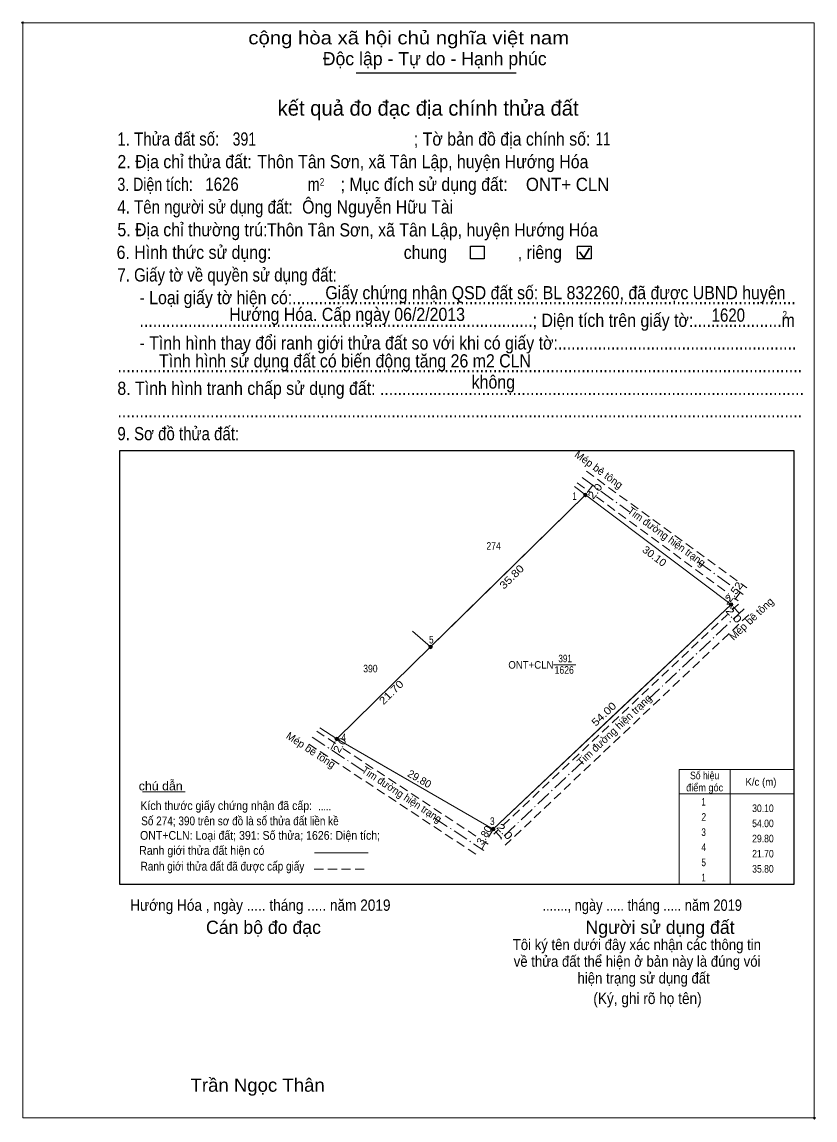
# Model space of a CAD drawing. Header units: metres. Extents: x 547336 to 548230, y 1836093 to 1837463.
# Drawn here: x 547335.6 to 547466.5, y 1837281.7 to 1837462.9 of the extents above; entities that cross this region are included whole.
import ezdxf
from ezdxf.enums import TextEntityAlignment as Align

# ---------------------------------------------------------------- set-up
doc = ezdxf.new("R2010")
doc.units = ezdxf.units.M
doc.header["$LTSCALE"] = 0.5
doc.header["$PDMODE"] = 32
doc.header["$PDSIZE"] = 0.25
doc.linetypes.add('DOT_DASHED', pattern=[7.7, 5, -1.2, 0.3, -1.2])
doc.linetypes.add('MEDIUM_DASHED', pattern=[4.5, 3, -1.5])
for name, color, linetype, lineweight in [('17', 7, 'Continuous', 13), ('2', 7, 'Continuous', 25), ('6', 7, 'Continuous', 13), ('63', 7, 'Continuous', 13)]:
    doc.layers.add(name, color=color, linetype=linetype, lineweight=lineweight)

msp = doc.modelspace()

# ---------------------------------------------------------------- hatches: boundary and pattern name
at = {"layer": '63'}
for points in [[(547428.93, 1837384.83, 1), (547428.33, 1837384.83, 1)], [(547452.98, 1837366.73, 1), (547452.38, 1837366.73, 1)], [(547403.38, 1837359.75, 1), (547402.78, 1837359.75, 1)], [(547387.89, 1837344.55, 1), (547387.29, 1837344.55, 1)], [(547413.71, 1837329.67, 1), (547413.11, 1837329.67, 1)]]:
    msp.add_hatch(color=256, dxfattribs=at).paths.add_polyline_path(points)

# ---------------------------------------------------------------- linework, layer by layer
at = {"layer": '17'}
msp.add_line((547355.53, 1837335.85), (547362.54, 1837335.85), dxfattribs=at)
at = {"layer": '2'}
for p, q in [((547390.78, 1837454.46), (547417.21, 1837454.46)), ((547351.76, 1837392.13), (547463.02, 1837392.13)), ((547463.02, 1837392.13), (547463.02, 1837320.52))]:
    msp.add_line(p, q, dxfattribs=at)
at = {"layer": '2', "lineweight": 35}
for p, q in [((547427.64, 1837424.92), (547428.38, 1837423.95)), ((547428.38, 1837423.95), (547429.29, 1837425.57))]:
    msp.add_line(p, q, dxfattribs=at)
at = {"layer": '2', "lineweight": 13}
msp.add_lwpolyline([(547335.74, 1837462.75), (547466.42, 1837462.75), (547466.42, 1837282), (547335.74, 1837282)], close=True, dxfattribs=at)
at = {"layer": '2'}
for points in [[(547409.69, 1837425.89), (547411.94, 1837425.89), (547411.94, 1837423.79), (547409.69, 1837423.79)], [(547427.35, 1837425.89), (547429.59, 1837425.89), (547429.59, 1837423.79), (547427.35, 1837423.79)]]:
    msp.add_lwpolyline(points, close=True, dxfattribs=at)
msp.add_lwpolyline([(547463.02, 1837320.52), (547351.76, 1837320.52), (547351.76, 1837392.13)], dxfattribs=at)
for p in [(547335.74, 1837462.75), (547466.42, 1837282)]:
    msp.add_point(p, dxfattribs=at)
at = {"layer": '6'}
msp.add_line((547383.9, 1837325.77), (547392.75, 1837325.77), dxfattribs=at)
at = {"layer": '6', "linetype": 'MEDIUM_DASHED'}
msp.add_line((547383.88, 1837323.06), (547392.79, 1837323.06), dxfattribs=at)
at = {"layer": '63', "linetype": 'MEDIUM_DASHED'}
for p, q in [((547428.83, 1837388.72), (547455.27, 1837369.5)), ((547427.3, 1837386.8), (547429.34, 1837385.31)), ((547429.84, 1837386.44), (547428.63, 1837384.83)), ((547430.45, 1837384.49), (547452.28, 1837368.5)), ((547454.2, 1837368.74), (547452.68, 1837366.73)), ((547454.05, 1837365.28), (547452.68, 1837366.73)), ((547452.89, 1837365.84), (547453.93, 1837366.82)), ((547453.26, 1837367.79), (547453.83, 1837367.37)), ((547415.01, 1837330.27), (547452.11, 1837365.11)), ((547455.62, 1837365.05), (547415.39, 1837327)), ((547384.27, 1837345.84), (547387.47, 1837343.73)), ((547386.59, 1837342.82), (547387.59, 1837344.55)), ((547382.97, 1837343.71), (547411.08, 1837325.17)), ((547388.6, 1837342.98), (547411.01, 1837328.21)), ((547411.52, 1837326.37), (547413.41, 1837329.67)), ((547414.8, 1837328.2), (547413.41, 1837329.67)), ((547413.5, 1837328.85), (547414.16, 1837329.47)), ((547411.96, 1837327.58), (547412.57, 1837327.18))]:
    msp.add_line(p, q, dxfattribs=at)
at = {"layer": '63'}
for p, q in [((547426.82, 1837386.2), (547428.63, 1837384.83)), ((547428.63, 1837384.83), (547452.68, 1837366.73)), ((547400.09, 1837362.35), (547403.08, 1837359.75)), ((547387.59, 1837344.55), (547403.08, 1837359.75)), ((547423.37, 1837356.76), (547427.07, 1837356.76)), ((547384.81, 1837346.38), (547387.59, 1837344.55)), ((547387.59, 1837344.55), (547393.22, 1837341.3)), ((547452.52, 1837339.52), (547452.52, 1837320.52)), ((547463.02, 1837339.52), (547463.02, 1837320.52)), ((547444.12, 1837335.52), (547463.02, 1837335.52))]:
    msp.add_line(p, q, dxfattribs=at)
at = {"layer": '63', "linetype": 'DOT_DASHED'}
for p, q in [((547428.09, 1837387.71), (547435.93, 1837382.01)), ((547447.33, 1837373.74), (547454.68, 1837368.39)), ((547454.86, 1837366.05), (547438.21, 1837350.31)), ((547383.55, 1837344.82), (547392.06, 1837339.21)), ((547428.21, 1837340.85), (547414.37, 1837327.76)), ((547403.74, 1837331.5), (547411.84, 1837326.16))]:
    msp.add_line(p, q, dxfattribs=at)
at = {"layer": '63'}
msp.add_lwpolyline([(547428.63, 1837384.83), (547452.68, 1837366.73), (547413.41, 1837329.67), (547387.59, 1837344.55), (547403.08, 1837359.75)], close=True, dxfattribs=at)
for points in [[(547403.08, 1837359.75), (547407.58, 1837364.16), (547428.63, 1837384.83)], [(547413.41, 1837329.67), (547433.77, 1837348.89), (547452.68, 1837366.73)], [(547393.22, 1837341.3), (547398.85, 1837338.06), (547404.91, 1837334.56), (547413.41, 1837329.67)], [(547463.02, 1837320.52), (547444.12, 1837320.52), (547444.12, 1837339.52), (547463.02, 1837339.52)]]:
    msp.add_lwpolyline(points, dxfattribs=at)
for centre in [(547428.63, 1837384.83), (547452.68, 1837366.73), (547403.08, 1837359.75), (547387.59, 1837344.55), (547413.41, 1837329.67)]:
    msp.add_circle(centre, 0.3, dxfattribs=at)

# ---------------------------------------------------------------- texts
at = {"layer": '2'}
for s, height, width, p in [('cộng hòa xã hội chủ nghĩa việt nam', 2.181, 1.15, (547372.99, 1837459.18)), ('1. Thửa đất số:', 2.181, 0.85, (547351.37, 1837442.47)), ('391', 2.18, 0.8, (547370.39, 1837442.47)), ('; Tờ bản đồ địa chính số:', 2.181, 0.9, (547400.31, 1837442.47)), ('11', 2.18, 0.75, (547430.33, 1837442.5)), ('2. Địa chỉ thửa đất:', 2.181, 0.9, (547351.37, 1837438.74)), ('Thôn Tân Sơn, xã Tân Lập, huyện Hướng Hóa', 2.18, 0.9, (547374.49, 1837438.74)), ('3. Diện tích:', 2.181, 0.8, (547351.37, 1837434.99)), ('1626', 2.18, 0.85, (547365.89, 1837435.01)), ('2', 1.246, 0.8, (547384.78, 1837435.86)), ('; Mục đích sử dụng đất:', 2.181, 0.9, (547388.22, 1837434.99)), ('ONT+ CLN', 2.18, 0.95, (547418.81, 1837434.98)), ('m', 2.181, 0.8, (547382.81, 1837434.99)), ('4. Tên người sử dụng đất:', 2.181, 0.85, (547351.37, 1837431.26)), ('Ông Nguyễn Hữu Tài', 2.18, 0.9, (547381.87, 1837431.26)), ('5. Địa chỉ thường trú:', 2.181, 0.9, (547351.37, 1837427.51)), ('Thôn Tân Sơn, xã Tân Lập, huyện Hướng Hóa', 2.18, 0.9, (547376.07, 1837427.47)), ('6. Hình thức sử dụng:', 2.181, 0.9, (547351.24, 1837423.77)), ('chung                , riêng', 2.181, 0.9, (547398.64, 1837423.77)), ('7. Giấy tờ về quyền sử dụng đất:', 2.181, 0.85, (547351.37, 1837420.04)), ('     - Loại giấy tờ hiện có:..................................................................................................................', 2.181, 0.9, (547351.37, 1837416.3)), ('Giấy chứng nhận QSD đất số: BL 832260, đã được UBND huyện', 2.18, 0.9, (547385.7, 1837417.11)), ('     .........................................................................................; Diện tích trên giấy tờ:....................m', 2.181, 0.9, (547351.37, 1837412.56)), ('Hướng Hóa. Cấp ngày 06/2/2013', 2.18, 0.9, (547369.83, 1837413.53)), ('1620', 2.18, 0.85, (547449.47, 1837413.41)), ('2', 1.246, 0.8, (547461.18, 1837413.94)), ('     - Tình hình thay đổi ranh giới thửa đất so với khi có giấy tờ:......................................................', 2.181, 0.9, (547351.37, 1837408.82)), ('Tình hình sử dụng đất có biến động tăng 26 m2 CLN', 2.18, 0.9, (547358.24, 1837405.86)), ('...........................................................................................................................................................', 2.181, 0.9, (547351.37, 1837405.08)), ('không', 2.181, 0.9, (547409.86, 1837402.38)), ('8. Tình hình tranh chấp sử dụng đất: ................................................................................................', 2.181, 0.9, (547351.37, 1837401.33)), ('...........................................................................................................................................................', 2.181, 0.9, (547351.37, 1837397.6)), ('9. Sơ đồ thửa đất:', 2.181, 0.85, (547351.37, 1837393.85)), ('Hướng Hóa , ngày ..... tháng ..... năm 2019', 1.868, 0.9, (547353.49, 1837316.19)), ('......., ngày ..... tháng ..... năm 2019', 1.868, 0.85, (547421.55, 1837316.19)), ('(Ký, ghi rõ họ tên)', 1.87, 0.9, (547429.94, 1837300.8)), ('Trần Ngọc Thân', 2.183, 1.05, (547363.45, 1837286.33))]:
    msp.add_text(s, height=height, dxfattribs=dict(at, width=width)).set_placement(p)
for s, p in [('Độc lập - Tự do - Hạnh phúc', (547385.27, 1837455.73)), ('Cán bộ đo đạc', (547366, 1837312.38)), ('Người sử dụng đất', (547428.64, 1837312.38))]:
    msp.add_text(s, height=2.181, dxfattribs=at).set_placement(p)
for s, height, p in [('kết quả đo đạc địa chính thửa đất', 2.493, (547402.67, 1837447.41)), ('.', 0.6233, (547466.4148, 1837281.66))]:
    msp.add_text(s, height=height, dxfattribs=at).set_placement(p, align=Align.CENTER)
for s, height, width, p in [('.....', 1.21, 0.95, (547385.59, 1837332.79)), ('Tôi ký tên dưới đây xác nhận các thông tin', 1.802, 0.9, (547437.13, 1837309.71)), ('về thửa đất thể hiện ở bản này là đúng vói', 1.802, 0.9, (547437.17, 1837306.95)), ('hiện trạng sử dụng đất', 1.802, 0.9, (547438.25, 1837304.19))]:
    msp.add_text(s, height=height, dxfattribs=dict(at, width=width)).set_placement(p, align=Align.CENTER)
at = {"layer": '6'}
for s, height, width, p in [('chú dẫn', 1.452, 1.05, (547354.9, 1837336.07)), ('Kích thước giấy chứng nhận đã cấp:', 1.452, 0.9, (547355.16, 1837332.82)), ('Số 274; 390 trên sơ đồ là số thửa đất liền kề', 1.45, 0.85, (547355.3, 1837330.3)), ('ONT+CLN: Loại đất; 391: Số thửa; 1626: Diện tích;', 1.45, 0.9, (547355.11, 1837327.91)), ('Ranh giới thửa đất hiện có ', 1.452, 0.9, (547354.96, 1837325.43)), ('Ranh giới thửa đất đã được cấp giấy', 1.452, 0.85, (547355.2, 1837322.82))]:
    msp.add_text(s, height=height, dxfattribs=dict(at, width=width)).set_placement(p)
at = {"layer": '63'}
for s, rotation, p in [('Mép bê tông', 323.986, (547430.4826, 1837388.5003)), ('Mép bê tông', 43.405, (547456.4705, 1837363.9163)), ('Tim đường hiện trạng', 43.4, (547433.8356, 1837345.5837)), ('Mép bê tông', 326.593, (547382.9709, 1837342.1995)), ('29.80', 330.045, (547400.9379, 1837337.422)), ('3.80', 60.199, (547412.4588, 1837328.3544))]:
    msp.add_text(s, height=1.25, rotation=rotation, dxfattribs=at).set_placement(p, align=Align.CENTER)
for s, rotation, width, p in [('2.0', 53.073, 1.15, (547430.7327, 1837385.0645)), ('Tim đường hiện trạng', 323.998, 0.95, (547441.6776, 1837377.4341)), ('30.10', 323.035, 1.05, (547439.6542, 1837374.2171)), ('35.80', 44.468, 1.15, (547416.9022, 1837370.8503)), ('2.52', 52.903, 1.1, (547453.6391, 1837368.453)), ('2.0', 313.375, 1.25, (547452.6721, 1837364.5741)), ('21.70', 44.459, 1.15, (547397.0223, 1837351.7899)), ('54.00', 43.342, 1.15, (547432.106, 1837348.1978)), ('2.0', 59.971, 1.05, (547388.6205, 1837343.2072)), ('Tim đường hiện trạng', 326.591, 0.95, (547397.9859, 1837334.8668)), ('2.0', 313.398, 1.25, (547414.8527, 1837328.8444))]:
    msp.add_text(s, height=1.25, rotation=rotation, dxfattribs=dict(at, width=width)).set_placement(p, align=Align.CENTER)
for s, width, p in [(' 1', 0.75, (547427.19, 1837384.01)), (' 2', 0.85, (547452.68, 1837366.73)), (' 5', 0.8, (547403.57, 1837360.31)), (' 4', 0.85, (547389.13, 1837344.19)), ('30.10', 0.85, (547459.72, 1837332.49)), (' 3', 0.8, (547413.64, 1837330.36)), ('54.00', 0.85, (547459.72, 1837329.99)), ('29.80', 0.85, (547459.72, 1837327.49)), ('21.70', 0.85, (547459.72, 1837324.99)), ('35.80', 0.85, (547459.72, 1837322.49))]:
    msp.add_text(s, height=1.25, dxfattribs=dict(at, width=width)).set_placement(p, align=Align.RIGHT)
for s, width, p in [('274', 0.85, (547413.48, 1837375.77)), ('ONT+CLN', 0.95, (547419.64, 1837356.15)), ('391', 0.8, (547425.29, 1837357.2)), ('390', 0.85, (547393.14, 1837355.54)), ('1626', 0.85, (547425.135, 1837355.31)), ('Số hiệu', 0.85, (547448.32, 1837337.9)), ('điểm góc', 0.9, (547448.32, 1837335.9)), ('K/c (m)', 0.95, (547457.615, 1837336.84)), (' 1', 0.75, (547447.97, 1837333.55)), (' 2', 0.85, (547447.975, 1837331.05)), (' 3', 0.8, (547447.965, 1837328.55)), (' 4', 0.85, (547447.97, 1837326.05)), (' 5', 0.8, (547447.975, 1837323.55)), (' 1', 0.75, (547447.97, 1837321.05))]:
    msp.add_text(s, height=1.25, dxfattribs=dict(at, width=width)).set_placement(p, align=Align.CENTER)

doc.saveas('drawing.dxf')
